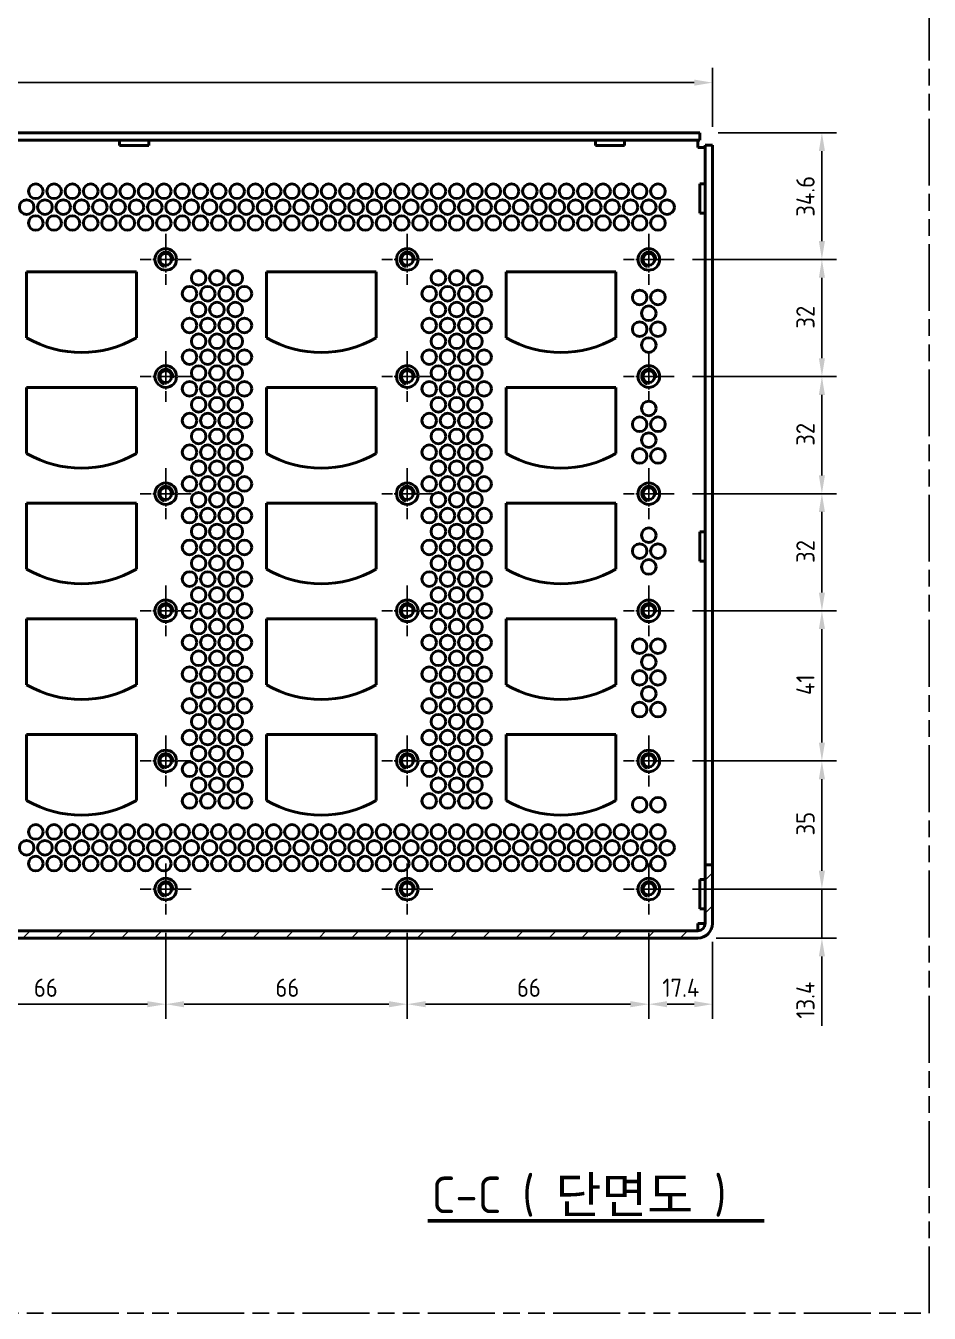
# Model space of a CAD drawing. Header units: millimetres. Extents: x 0 to 2378, y 0 to 1682.
# Drawn here: x 462 to 708.9, y 1014.3 to 1366 of the extents above; entities that cross this region are included whole.
import ezdxf

# ---------------------------------------------------------------- set-up
doc = ezdxf.new("R2010")
doc.units = ezdxf.units.MM
doc.header["$LTSCALE"] = 2
doc.linetypes.add('CHAIN', pattern=[0.3543, 0.2362, -0.0295, 0.0591, -0.0295])
doc.linetypes.add('DOUBLE_DASH_CHAIN', pattern=[1.2403, 0.6614, -0.0827, 0.1654, -0.0827, 0.1654, -0.0827])
for name, color, linetype, lineweight in [('가시적인 것(ISO)', 3, 'Continuous', 40), ('가시적인 좁은 것(ISO)', 3, 'Continuous', 35), ('기호(ISO)', 5, 'Continuous', 25), ('스케치 형상(ISO)', 3, 'Continuous', 25), ('중심 표식(ISO)', 1, 'Continuous', 25), ('치수(ISO)', 2, 'Continuous', 25), ('해치(ISO)', 7, 'Continuous', 18)]:
    doc.layers.add(name, color=color, linetype=linetype, lineweight=lineweight)
doc.styles.add('치수 텍스트_PSTEK_POSCO', font='isocp.shx')
doc.styles.add('텍스트 스타일512', font='isocp.shx')
doc.dimstyles.new('치수_PSTEK_POSCO', dxfattribs={"dimscale": 2, "dimtxt": 2.5, "dimasz": 2.5, "dimexe": 2, "dimexo": 2.5, "dimgap": 1, "dimtad": 1, "dimrnd": 1e-08, "dimdsep": 46, "dimtxsty": '치수 텍스트_PSTEK_POSCO', "dimcen": 0.09, "dimdle": 10, "dimclrd": 7, "dimclre": 7, "dimclrt": 2, "dimadec": 1, "dimazin": 2, "dimtfac": 1, "dimtmove": 0, "dimatfit": 3, "dimfxl": 0, "dimtolj": 1, "dimlwd": -1, "dimlwe": -1, "dimarcsym": 0})

# ---------------------------------------------------------------- blocks, each defined once
blk = doc.blocks.new('*D145')
at = {"layer": 'Defpoints', "color": 0}
for p in [(434.27, 1123.25), (500.27, 1123.25), (500.27, 1098.75)]:
    blk.add_point(p, dxfattribs=at)
at = {"layer": '치수(ISO)', "color": 7}
for p, q in [((434.27, 1118.25), (434.27, 1094.75)), ((500.27, 1118.25), (500.27, 1094.75)), ((439.27, 1098.75), (495.27, 1098.75))]:
    blk.add_line(p, q, dxfattribs=at)
for points in [[(439.27, 1099.58), (439.27, 1097.91), (434.27, 1098.75)], [(495.27, 1099.58), (495.27, 1097.91), (500.27, 1098.75)]]:
    blk.add_solid(points, dxfattribs=at)
at = {"layer": '치수(ISO)', "color": 2, "insert": (464.25, 1103.25), "char_height": 5, "attachment_point": 4, "style": '치수 텍스트_PSTEK_POSCO'}
blk.add_mtext('\\A1;66', dxfattribs=at)
blk = doc.blocks.new('*D146')
at = {"layer": 'Defpoints', "color": 0}
for p in [(500.27, 1123.25), (566.27, 1123.25), (566.27, 1098.75)]:
    blk.add_point(p, dxfattribs=at)
at = {"layer": '치수(ISO)', "color": 7}
for p, q in [((500.27, 1118.25), (500.27, 1094.75)), ((566.27, 1118.25), (566.27, 1094.75)), ((505.27, 1098.75), (561.27, 1098.75))]:
    blk.add_line(p, q, dxfattribs=at)
for points in [[(505.27, 1099.58), (505.27, 1097.91), (500.27, 1098.75)], [(561.27, 1099.58), (561.27, 1097.91), (566.27, 1098.75)]]:
    blk.add_solid(points, dxfattribs=at)
at = {"layer": '치수(ISO)', "color": 2, "insert": (530.25, 1103.25), "char_height": 5, "attachment_point": 4, "style": '치수 텍스트_PSTEK_POSCO'}
blk.add_mtext('\\A1;66', dxfattribs=at)
blk = doc.blocks.new('*D147')
at = {"layer": 'Defpoints', "color": 0}
for p in [(566.27, 1123.25), (632.27, 1123.25), (632.27, 1098.75)]:
    blk.add_point(p, dxfattribs=at)
at = {"layer": '치수(ISO)', "color": 7}
for p, q in [((566.27, 1118.25), (566.27, 1094.75)), ((632.27, 1118.25), (632.27, 1094.75)), ((571.27, 1098.75), (627.27, 1098.75))]:
    blk.add_line(p, q, dxfattribs=at)
for points in [[(571.27, 1099.58), (571.27, 1097.91), (566.27, 1098.75)], [(627.27, 1099.58), (627.27, 1097.91), (632.27, 1098.75)]]:
    blk.add_solid(points, dxfattribs=at)
at = {"layer": '치수(ISO)', "color": 2, "insert": (596.25, 1103.25), "char_height": 5, "attachment_point": 4, "style": '치수 텍스트_PSTEK_POSCO'}
blk.add_mtext('\\A1;66', dxfattribs=at)
blk = doc.blocks.new('*D148')
at = {"layer": 'Defpoints', "color": 0}
for p in [(632.27, 1123.25), (649.67, 1120.8), (649.67, 1098.75)]:
    blk.add_point(p, dxfattribs=at)
at = {"layer": '치수(ISO)', "color": 7}
for p, q in [((632.27, 1118.25), (632.27, 1094.75)), ((649.67, 1115.8), (649.67, 1094.75)), ((637.27, 1098.75), (644.67, 1098.75))]:
    blk.add_line(p, q, dxfattribs=at)
for points in [[(637.27, 1099.58), (637.27, 1097.91), (632.27, 1098.75)], [(644.67, 1099.58), (644.67, 1097.91), (649.67, 1098.75)]]:
    blk.add_solid(points, dxfattribs=at)
at = {"layer": '치수(ISO)', "color": 2, "insert": (635.97, 1103.25), "char_height": 5, "attachment_point": 4, "style": '치수 텍스트_PSTEK_POSCO'}
blk.add_mtext('\\A1;17.4', dxfattribs=at)
blk = doc.blocks.new('*D150')
at = {"layer": 'Defpoints', "color": 0}
for p in [(639.22, 1130.2), (645.67, 1116.8), (679.57, 1116.8)]:
    blk.add_point(p, dxfattribs=at)
at = {"layer": '치수(ISO)', "color": 7}
for p, q in [((679.57, 1135.2), (679.57, 1140.2)), ((644.22, 1130.2), (683.57, 1130.2)), ((679.57, 1130.2), (679.57, 1116.8)), ((650.67, 1116.8), (683.57, 1116.8)), ((679.57, 1111.8), (679.57, 1092.8))]:
    blk.add_line(p, q, dxfattribs=at)
for points in [[(678.74, 1135.2), (680.4, 1135.2), (679.57, 1130.2)], [(678.74, 1111.8), (680.4, 1111.8), (679.57, 1116.8)]]:
    blk.add_solid(points, dxfattribs=at)
at = {"layer": '치수(ISO)', "color": 2, "insert": (675.07, 1094.8), "char_height": 5, "attachment_point": 4, "rotation": 90, "style": '치수 텍스트_PSTEK_POSCO'}
blk.add_mtext('\\A1;13.4', dxfattribs=at)
blk = doc.blocks.new('*D151')
at = {"layer": 'Defpoints', "color": 0}
for p in [(639.22, 1165.2), (679.57, 1165.2), (639.22, 1130.2)]:
    blk.add_point(p, dxfattribs=at)
at = {"layer": '치수(ISO)', "color": 7}
for p, q in [((644.22, 1165.2), (683.57, 1165.2)), ((679.57, 1135.2), (679.57, 1160.2)), ((644.22, 1130.2), (683.57, 1130.2))]:
    blk.add_line(p, q, dxfattribs=at)
for points in [[(678.74, 1160.2), (680.4, 1160.2), (679.57, 1165.2)], [(678.74, 1135.2), (680.4, 1135.2), (679.57, 1130.2)]]:
    blk.add_solid(points, dxfattribs=at)
at = {"layer": '치수(ISO)', "color": 2, "insert": (675.07, 1144.85), "char_height": 5, "attachment_point": 4, "rotation": 90, "style": '치수 텍스트_PSTEK_POSCO'}
blk.add_mtext('\\A1;35', dxfattribs=at)
blk = doc.blocks.new('*D152')
at = {"layer": 'Defpoints', "color": 0}
for p in [(639.22, 1206.2), (679.57, 1206.2), (639.22, 1165.2)]:
    blk.add_point(p, dxfattribs=at)
at = {"layer": '치수(ISO)', "color": 7}
for p, q in [((644.22, 1206.2), (683.57, 1206.2)), ((679.57, 1170.2), (679.57, 1201.2)), ((644.22, 1165.2), (683.57, 1165.2))]:
    blk.add_line(p, q, dxfattribs=at)
for points in [[(678.74, 1201.2), (680.4, 1201.2), (679.57, 1206.2)], [(678.74, 1170.2), (680.4, 1170.2), (679.57, 1165.2)]]:
    blk.add_solid(points, dxfattribs=at)
at = {"layer": '치수(ISO)', "color": 2, "insert": (675.07, 1183.2), "char_height": 5, "attachment_point": 4, "rotation": 90, "style": '치수 텍스트_PSTEK_POSCO'}
blk.add_mtext('\\A1;41', dxfattribs=at)
blk = doc.blocks.new('*D153')
at = {"layer": 'Defpoints', "color": 0}
for p in [(639.22, 1238.2), (679.57, 1238.2), (639.22, 1206.2)]:
    blk.add_point(p, dxfattribs=at)
at = {"layer": '치수(ISO)', "color": 7}
for p, q in [((644.22, 1238.2), (683.57, 1238.2)), ((679.57, 1211.2), (679.57, 1233.2)), ((644.22, 1206.2), (683.57, 1206.2))]:
    blk.add_line(p, q, dxfattribs=at)
for points in [[(678.74, 1233.2), (680.4, 1233.2), (679.57, 1238.2)], [(678.74, 1211.2), (680.4, 1211.2), (679.57, 1206.2)]]:
    blk.add_solid(points, dxfattribs=at)
at = {"layer": '치수(ISO)', "color": 2, "insert": (675.07, 1219.3), "char_height": 5, "attachment_point": 4, "rotation": 90, "style": '치수 텍스트_PSTEK_POSCO'}
blk.add_mtext('\\A1;32', dxfattribs=at)
blk = doc.blocks.new('*D154')
at = {"layer": 'Defpoints', "color": 0}
for p in [(639.22, 1270.2), (679.57, 1270.2), (639.22, 1238.2)]:
    blk.add_point(p, dxfattribs=at)
at = {"layer": '치수(ISO)', "color": 7}
for p, q in [((644.22, 1270.2), (683.57, 1270.2)), ((679.57, 1243.2), (679.57, 1265.2)), ((644.22, 1238.2), (683.57, 1238.2))]:
    blk.add_line(p, q, dxfattribs=at)
for points in [[(678.74, 1265.2), (680.4, 1265.2), (679.57, 1270.2)], [(678.74, 1243.2), (680.4, 1243.2), (679.57, 1238.2)]]:
    blk.add_solid(points, dxfattribs=at)
at = {"layer": '치수(ISO)', "color": 2, "insert": (675.07, 1251.3), "char_height": 5, "attachment_point": 4, "rotation": 90, "style": '치수 텍스트_PSTEK_POSCO'}
blk.add_mtext('\\A1;32', dxfattribs=at)
blk = doc.blocks.new('*D155')
at = {"layer": 'Defpoints', "color": 0}
for p in [(639.22, 1302.2), (679.57, 1302.2), (639.22, 1270.2)]:
    blk.add_point(p, dxfattribs=at)
at = {"layer": '치수(ISO)', "color": 7}
for p, q in [((644.22, 1302.2), (683.57, 1302.2)), ((679.57, 1275.2), (679.57, 1297.2)), ((644.22, 1270.2), (683.57, 1270.2))]:
    blk.add_line(p, q, dxfattribs=at)
for points in [[(678.74, 1297.2), (680.4, 1297.2), (679.57, 1302.2)], [(678.74, 1275.2), (680.4, 1275.2), (679.57, 1270.2)]]:
    blk.add_solid(points, dxfattribs=at)
at = {"layer": '치수(ISO)', "color": 2, "insert": (675.07, 1283.3), "char_height": 5, "attachment_point": 4, "rotation": 90, "style": '치수 텍스트_PSTEK_POSCO'}
blk.add_mtext('\\A1;32', dxfattribs=at)
blk = doc.blocks.new('*D156')
at = {"layer": 'Defpoints', "color": 0}
for p in [(646.26, 1336.8), (679.57, 1336.8), (639.22, 1302.2)]:
    blk.add_point(p, dxfattribs=at)
at = {"layer": '치수(ISO)', "color": 7}
for p, q in [((651.26, 1336.8), (683.57, 1336.8)), ((679.57, 1307.2), (679.57, 1331.8)), ((644.22, 1302.2), (683.57, 1302.2))]:
    blk.add_line(p, q, dxfattribs=at)
for points in [[(678.74, 1331.8), (680.4, 1331.8), (679.57, 1336.8)], [(678.74, 1307.2), (680.4, 1307.2), (679.57, 1302.2)]]:
    blk.add_solid(points, dxfattribs=at)
at = {"layer": '치수(ISO)', "color": 2, "insert": (675.07, 1313.88), "char_height": 5, "attachment_point": 4, "rotation": 90, "style": '치수 텍스트_PSTEK_POSCO'}
blk.add_mtext('\\A1;34.6', dxfattribs=at)
blk = doc.blocks.new('*D166')
at = {"layer": 'Defpoints', "color": 0}
for p in [(649.67, 1350.49), (649.67, 1333.39), (238.67, 1296.8)]:
    blk.add_point(p, dxfattribs=at)
at = {"layer": '치수(ISO)', "color": 7}
for p, q in [((238.67, 1301.8), (238.67, 1354.49)), ((649.67, 1338.39), (649.67, 1354.49)), ((243.67, 1350.49), (644.67, 1350.49))]:
    blk.add_line(p, q, dxfattribs=at)
for points in [[(243.67, 1351.32), (243.67, 1349.65), (238.67, 1350.49)], [(644.67, 1351.32), (644.67, 1349.65), (649.67, 1350.49)]]:
    blk.add_solid(points, dxfattribs=at)
at = {"layer": '치수(ISO)', "color": 2, "insert": (440.42, 1354.99), "char_height": 5, "attachment_point": 4, "style": '치수 텍스트_PSTEK_POSCO'}
blk.add_mtext('\\A1;411', dxfattribs=at)

msp = doc.modelspace()

# ---------------------------------------------------------------- hatches: boundary and pattern name
at = {"layer": '해치(ISO)'}
h = msp.add_hatch(dxfattribs=at)
h.set_pattern_fill('ANSI31', color=256, scale=50.8, style=0)
h.set_pattern_definition([(45, (0, 0), (-4.490128, 4.490128), [])])
edge = h.paths.add_edge_path()
edge.add_line((205.671, 1120.801), (205.671, 1136.801))
edge.add_line((205.671, 1136.801), (203.671, 1136.801))
edge.add_line((203.671, 1136.801), (203.671, 1120.801))
edge.add_ellipse((207.671, 1120.801), major_axis=(-4, 0), ratio=1, start_angle=0, end_angle=90)
edge.add_line((207.671, 1116.801), (645.671, 1116.801))
edge.add_ellipse((645.671, 1120.801), major_axis=(0, -4), ratio=1, start_angle=0, end_angle=90)
edge.add_line((649.671, 1120.801), (649.671, 1136.801))
edge.add_line((649.671, 1136.801), (647.671, 1136.801))
edge.add_line((647.671, 1136.801), (647.671, 1120.801))
edge.add_ellipse((645.671, 1120.801), major_axis=(2, 0), ratio=1, start_angle=270, end_angle=360, ccw=False)
edge.add_line((645.671, 1118.801), (207.671, 1118.801))
edge.add_ellipse((207.671, 1120.801), major_axis=(0, -2), ratio=1, start_angle=270, end_angle=360, ccw=False)

# ---------------------------------------------------------------- linework, layer by layer
at = {"layer": '가시적인 것(ISO)'}
for p, q in [((646.257, 1336.801), (207.085, 1336.801)), ((646.257, 1334.801), (646.257, 1336.801)), ((646.257, 1334.801), (207.085, 1334.801)), ((487.671, 1334.801), (487.671, 1333.301)), ((495.671, 1333.301), (487.671, 1333.301)), ((495.671, 1334.801), (495.671, 1333.301)), ((617.671, 1334.801), (617.671, 1333.301)), ((625.671, 1333.301), (617.671, 1333.301)), ((625.671, 1334.801), (625.671, 1333.301)), ((645.671, 1332.801), (645.671, 1334.801)), ((647.671, 1136.801), (647.671, 1333.387)), ((647.671, 1333.387), (649.671, 1333.387)), ((649.671, 1136.801), (649.671, 1333.387)), ((645.671, 1332.801), (647.671, 1332.801)), ((646.171, 1314.801), (646.171, 1322.801)), ((647.671, 1322.801), (646.171, 1322.801)), ((647.671, 1314.801), (646.171, 1314.801)), ((462.271, 1280.801), (462.271, 1298.801)), ((462.271, 1298.801), (492.271, 1298.801)), ((492.271, 1298.801), (492.271, 1280.801)), ((527.771, 1280.801), (527.771, 1298.801)), ((527.771, 1298.801), (557.771, 1298.801)), ((557.771, 1298.801), (557.771, 1280.801)), ((593.271, 1280.801), (593.271, 1298.801)), ((593.271, 1298.801), (623.271, 1298.801)), ((623.271, 1298.801), (623.271, 1280.801)), ((462.271, 1249.201), (462.271, 1267.201)), ((462.271, 1267.201), (492.271, 1267.201)), ((492.271, 1267.201), (492.271, 1249.201)), ((527.771, 1249.201), (527.771, 1267.201)), ((527.771, 1267.201), (557.771, 1267.201)), ((557.771, 1267.201), (557.771, 1249.201)), ((593.271, 1249.201), (593.271, 1267.201)), ((593.271, 1267.201), (623.271, 1267.201)), ((623.271, 1267.201), (623.271, 1249.201)), ((462.271, 1217.601), (462.271, 1235.601)), ((462.271, 1235.601), (492.271, 1235.601)), ((492.271, 1235.601), (492.271, 1217.601)), ((527.771, 1217.601), (527.771, 1235.601)), ((527.771, 1235.601), (557.771, 1235.601)), ((557.771, 1235.601), (557.771, 1217.601)), ((593.271, 1217.601), (593.271, 1235.601)), ((593.271, 1235.601), (623.271, 1235.601)), ((623.271, 1235.601), (623.271, 1217.601)), ((646.171, 1219.801), (646.171, 1227.801)), ((647.671, 1227.801), (646.171, 1227.801)), ((647.671, 1219.801), (646.171, 1219.801)), ((462.271, 1186.001), (462.271, 1204.001)), ((462.271, 1204.001), (492.271, 1204.001)), ((492.271, 1204.001), (492.271, 1186.001)), ((527.771, 1186.001), (527.771, 1204.001)), ((527.771, 1204.001), (557.771, 1204.001)), ((557.771, 1204.001), (557.771, 1186.001)), ((593.271, 1186.001), (593.271, 1204.001)), ((593.271, 1204.001), (623.271, 1204.001)), ((623.271, 1204.001), (623.271, 1186.001)), ((462.271, 1154.401), (462.271, 1172.401)), ((462.271, 1172.401), (492.271, 1172.401)), ((492.271, 1172.401), (492.271, 1154.401)), ((527.771, 1154.401), (527.771, 1172.401)), ((527.771, 1172.401), (557.771, 1172.401)), ((557.771, 1172.401), (557.771, 1154.401)), ((593.271, 1154.401), (593.271, 1172.401)), ((593.271, 1172.401), (623.271, 1172.401)), ((623.271, 1172.401), (623.271, 1154.401)), ((649.671, 1136.801), (647.671, 1136.801)), ((647.671, 1136.801), (647.671, 1120.801)), ((649.671, 1120.801), (649.671, 1136.801)), ((646.171, 1124.801), (646.171, 1132.801)), ((647.671, 1132.801), (646.171, 1132.801)), ((647.671, 1124.801), (646.171, 1124.801)), ((645.671, 1118.801), (207.671, 1118.801)), ((645.671, 1118.801), (645.671, 1120.801)), ((645.671, 1120.801), (647.671, 1120.801)), ((207.671, 1116.801), (645.671, 1116.801))]:
    msp.add_line(p, q, dxfattribs=at)
for centre, radius in [((464.771, 1320.801), 2), ((469.771, 1320.801), 2), ((474.771, 1320.801), 2), ((479.771, 1320.801), 2), ((484.771, 1320.801), 2), ((489.771, 1320.801), 2), ((494.771, 1320.801), 2), ((499.771, 1320.801), 2), ((504.771, 1320.801), 2), ((509.771, 1320.801), 2), ((514.771, 1320.801), 2), ((519.771, 1320.801), 2), ((524.771, 1320.801), 2), ((529.771, 1320.801), 2), ((534.771, 1320.801), 2), ((539.771, 1320.801), 2), ((544.771, 1320.801), 2), ((549.771, 1320.801), 2), ((554.771, 1320.801), 2), ((559.771, 1320.801), 2), ((564.771, 1320.801), 2), ((569.771, 1320.801), 2), ((574.771, 1320.801), 2), ((579.771, 1320.801), 2), ((584.771, 1320.801), 2), ((589.771, 1320.801), 2), ((594.771, 1320.801), 2), ((599.771, 1320.801), 2), ((604.771, 1320.801), 2), ((609.771, 1320.801), 2), ((614.771, 1320.801), 2), ((619.771, 1320.801), 2), ((624.771, 1320.801), 2), ((629.771, 1320.801), 2), ((634.771, 1320.801), 2), ((462.271, 1316.471), 2), ((467.271, 1316.471), 2), ((472.271, 1316.471), 2), ((477.271, 1316.471), 2), ((482.271, 1316.471), 2), ((487.271, 1316.471), 2), ((492.271, 1316.471), 2), ((497.271, 1316.471), 2), ((502.271, 1316.471), 2), ((507.271, 1316.471), 2), ((512.271, 1316.471), 2), ((517.271, 1316.471), 2), ((522.271, 1316.471), 2), ((527.271, 1316.471), 2), ((532.271, 1316.471), 2), ((537.271, 1316.471), 2), ((542.271, 1316.471), 2), ((547.271, 1316.471), 2), ((552.271, 1316.471), 2), ((557.271, 1316.471), 2), ((562.271, 1316.471), 2), ((567.271, 1316.471), 2), ((572.271, 1316.471), 2), ((577.271, 1316.471), 2), ((582.271, 1316.471), 2), ((587.271, 1316.471), 2), ((592.271, 1316.471), 2), ((597.271, 1316.471), 2), ((602.271, 1316.471), 2), ((607.271, 1316.471), 2), ((612.271, 1316.471), 2), ((617.271, 1316.471), 2), ((622.271, 1316.471), 2), ((627.271, 1316.471), 2), ((632.271, 1316.471), 2), ((637.271, 1316.471), 2), ((464.771, 1312.141), 2), ((469.771, 1312.141), 2), ((474.771, 1312.141), 2), ((479.771, 1312.141), 2), ((484.771, 1312.141), 2), ((489.771, 1312.141), 2), ((494.771, 1312.141), 2), ((499.771, 1312.141), 2), ((504.771, 1312.141), 2), ((509.771, 1312.141), 2), ((514.771, 1312.141), 2), ((519.771, 1312.141), 2), ((524.771, 1312.141), 2), ((529.771, 1312.141), 2), ((534.771, 1312.141), 2), ((539.771, 1312.141), 2), ((544.771, 1312.141), 2), ((549.771, 1312.141), 2), ((554.771, 1312.141), 2), ((559.771, 1312.141), 2), ((564.771, 1312.141), 2), ((569.771, 1312.141), 2), ((574.771, 1312.141), 2), ((579.771, 1312.141), 2), ((584.771, 1312.141), 2), ((589.771, 1312.141), 2), ((594.771, 1312.141), 2), ((599.771, 1312.141), 2), ((604.771, 1312.141), 2), ((609.771, 1312.141), 2), ((614.771, 1312.141), 2), ((619.771, 1312.141), 2), ((624.771, 1312.141), 2), ((629.771, 1312.141), 2), ((634.771, 1312.141), 2), ((500.271, 1302.201), 2.95), ((566.271, 1302.201), 2.95), ((632.271, 1302.201), 2.95), ((500.271, 1302.201), 1.621), ((566.271, 1302.201), 1.621), ((632.271, 1302.201), 1.621), ((509.271, 1297.151), 2), ((514.271, 1297.151), 2), ((519.271, 1297.151), 2), ((574.771, 1297.151), 2), ((579.771, 1297.151), 2), ((584.771, 1297.151), 2), ((506.771, 1292.821), 2), ((511.771, 1292.821), 2), ((516.771, 1292.821), 2), ((521.771, 1292.821), 2), ((572.271, 1292.821), 2), ((577.271, 1292.821), 2), ((582.271, 1292.821), 2), ((587.271, 1292.821), 2), ((629.771, 1291.801), 2), ((634.771, 1291.801), 2), ((509.271, 1288.491), 2), ((514.271, 1288.491), 2), ((519.271, 1288.491), 2), ((574.771, 1288.491), 2), ((579.771, 1288.491), 2), ((584.771, 1288.491), 2), ((632.271, 1287.471), 2), ((506.771, 1284.161), 2), ((511.771, 1284.161), 2), ((516.771, 1284.161), 2), ((521.771, 1284.161), 2), ((572.271, 1284.161), 2), ((577.271, 1284.161), 2), ((582.271, 1284.161), 2), ((587.271, 1284.161), 2), ((629.771, 1283.141), 2), ((634.771, 1283.141), 2), ((509.271, 1279.831), 2), ((514.271, 1279.831), 2), ((519.271, 1279.831), 2), ((574.771, 1279.831), 2), ((579.771, 1279.831), 2), ((584.771, 1279.831), 2), ((632.271, 1278.811), 2), ((506.771, 1275.501), 2), ((511.771, 1275.501), 2), ((516.771, 1275.501), 2), ((521.771, 1275.501), 2), ((572.271, 1275.501), 2), ((577.271, 1275.501), 2), ((582.271, 1275.501), 2), ((587.271, 1275.501), 2), ((500.271, 1270.201), 2.95), ((509.271, 1271.171), 2), ((514.271, 1271.171), 2), ((519.271, 1271.171), 2), ((566.271, 1270.201), 2.95), ((574.771, 1271.171), 2), ((579.771, 1271.171), 2), ((584.771, 1271.171), 2), ((632.271, 1270.201), 2.95), ((500.271, 1270.201), 1.621), ((566.271, 1270.201), 1.621), ((632.271, 1270.201), 1.621), ((506.771, 1266.841), 2), ((511.771, 1266.841), 2), ((516.771, 1266.841), 2), ((521.771, 1266.841), 2), ((572.271, 1266.841), 2), ((577.271, 1266.841), 2), ((582.271, 1266.841), 2), ((587.271, 1266.841), 2), ((509.271, 1262.511), 2), ((514.271, 1262.511), 2), ((519.271, 1262.511), 2), ((574.771, 1262.511), 2), ((579.771, 1262.511), 2), ((584.771, 1262.511), 2), ((632.271, 1261.491), 2), ((506.771, 1258.181), 2), ((511.771, 1258.181), 2), ((516.771, 1258.181), 2), ((521.771, 1258.181), 2), ((572.271, 1258.181), 2), ((577.271, 1258.181), 2), ((582.271, 1258.181), 2), ((587.271, 1258.181), 2), ((629.771, 1257.161), 2), ((634.771, 1257.161), 2), ((509.271, 1253.851), 2), ((514.271, 1253.851), 2), ((519.271, 1253.851), 2), ((574.771, 1253.851), 2), ((579.771, 1253.851), 2), ((584.771, 1253.851), 2), ((632.271, 1252.831), 2), ((506.771, 1249.521), 2), ((511.771, 1249.521), 2), ((516.771, 1249.521), 2), ((521.771, 1249.521), 2), ((572.271, 1249.521), 2), ((577.271, 1249.521), 2), ((582.271, 1249.521), 2), ((587.271, 1249.521), 2), ((629.771, 1248.501), 2), ((634.771, 1248.501), 2), ((509.271, 1245.191), 2), ((514.271, 1245.191), 2), ((519.271, 1245.191), 2), ((574.771, 1245.191), 2), ((579.771, 1245.191), 2), ((584.771, 1245.191), 2), ((506.771, 1240.861), 2), ((511.771, 1240.861), 2), ((516.771, 1240.861), 2), ((521.771, 1240.861), 2), ((572.271, 1240.861), 2), ((577.271, 1240.861), 2), ((582.271, 1240.861), 2), ((587.271, 1240.861), 2), ((500.271, 1238.201), 2.95), ((500.271, 1238.201), 1.621), ((509.271, 1236.531), 2), ((514.271, 1236.531), 2), ((519.271, 1236.531), 2), ((566.271, 1238.201), 2.95), ((566.271, 1238.201), 1.621), ((574.771, 1236.531), 2), ((579.771, 1236.531), 2), ((584.771, 1236.531), 2), ((632.271, 1238.201), 2.95), ((632.271, 1238.201), 1.621), ((506.771, 1232.201), 2), ((511.771, 1232.201), 2), ((516.771, 1232.201), 2), ((521.771, 1232.201), 2), ((572.271, 1232.201), 2), ((577.271, 1232.201), 2), ((582.271, 1232.201), 2), ((587.271, 1232.201), 2), ((509.271, 1227.871), 2), ((514.271, 1227.871), 2), ((519.271, 1227.871), 2), ((574.771, 1227.871), 2), ((579.771, 1227.871), 2), ((584.771, 1227.871), 2), ((632.271, 1226.851), 2), ((506.771, 1223.541), 2), ((511.771, 1223.541), 2), ((516.771, 1223.541), 2), ((521.771, 1223.541), 2), ((572.271, 1223.541), 2), ((577.271, 1223.541), 2), ((582.271, 1223.541), 2), ((587.271, 1223.541), 2), ((629.771, 1222.521), 2), ((634.771, 1222.521), 2), ((509.271, 1219.211), 2), ((514.271, 1219.211), 2), ((519.271, 1219.211), 2), ((574.771, 1219.211), 2), ((579.771, 1219.211), 2), ((584.771, 1219.211), 2), ((506.771, 1214.881), 2), ((511.771, 1214.881), 2), ((516.771, 1214.881), 2), ((521.771, 1214.881), 2), ((572.271, 1214.881), 2), ((577.271, 1214.881), 2), ((582.271, 1214.881), 2), ((587.271, 1214.881), 2), ((632.271, 1218.191), 2), ((509.271, 1210.551), 2), ((514.271, 1210.551), 2), ((519.271, 1210.551), 2), ((574.771, 1210.551), 2), ((579.771, 1210.551), 2), ((584.771, 1210.551), 2), ((500.271, 1206.201), 2.95), ((500.271, 1206.201), 1.621), ((506.771, 1206.221), 2), ((511.771, 1206.221), 2), ((516.771, 1206.221), 2), ((521.771, 1206.221), 2), ((566.271, 1206.201), 2.95), ((566.271, 1206.201), 1.621), ((572.271, 1206.221), 2), ((577.271, 1206.221), 2), ((582.271, 1206.221), 2), ((587.271, 1206.221), 2), ((632.271, 1206.201), 2.95), ((632.271, 1206.201), 1.621), ((509.271, 1201.891), 2), ((514.271, 1201.891), 2), ((519.271, 1201.891), 2), ((574.771, 1201.891), 2), ((579.771, 1201.891), 2), ((584.771, 1201.891), 2), ((506.771, 1197.561), 2), ((511.771, 1197.561), 2), ((516.771, 1197.561), 2), ((521.771, 1197.561), 2), ((572.271, 1197.561), 2), ((577.271, 1197.561), 2), ((582.271, 1197.561), 2), ((587.271, 1197.561), 2), ((629.771, 1196.541), 2), ((634.771, 1196.541), 2), ((509.271, 1193.231), 2), ((514.271, 1193.231), 2), ((519.271, 1193.231), 2), ((574.771, 1193.231), 2), ((579.771, 1193.231), 2), ((584.771, 1193.231), 2), ((632.271, 1192.211), 2), ((506.771, 1188.901), 2), ((511.771, 1188.901), 2), ((516.771, 1188.901), 2), ((521.771, 1188.901), 2), ((572.271, 1188.901), 2), ((577.271, 1188.901), 2), ((582.271, 1188.901), 2), ((587.271, 1188.901), 2), ((629.771, 1187.881), 2), ((634.771, 1187.881), 2), ((509.271, 1184.571), 2), ((514.271, 1184.571), 2), ((519.271, 1184.571), 2), ((574.771, 1184.571), 2), ((579.771, 1184.571), 2), ((584.771, 1184.571), 2), ((632.271, 1183.551), 2), ((506.771, 1180.241), 2), ((511.771, 1180.241), 2), ((516.771, 1180.241), 2), ((521.771, 1180.241), 2), ((572.271, 1180.241), 2), ((577.271, 1180.241), 2), ((582.271, 1180.241), 2), ((587.271, 1180.241), 2), ((629.771, 1179.221), 2), ((634.771, 1179.221), 2), ((509.271, 1175.911), 2), ((514.271, 1175.911), 2), ((519.271, 1175.911), 2), ((574.771, 1175.911), 2), ((579.771, 1175.911), 2), ((584.771, 1175.911), 2), ((506.771, 1171.581), 2), ((511.771, 1171.581), 2), ((516.771, 1171.581), 2), ((521.771, 1171.581), 2), ((572.271, 1171.581), 2), ((577.271, 1171.581), 2), ((582.271, 1171.581), 2), ((587.271, 1171.581), 2), ((500.271, 1165.201), 2.95), ((509.271, 1167.251), 2), ((514.271, 1167.251), 2), ((519.271, 1167.251), 2), ((566.271, 1165.201), 2.95), ((574.771, 1167.251), 2), ((579.771, 1167.251), 2), ((584.771, 1167.251), 2), ((632.271, 1165.201), 2.95), ((500.271, 1165.201), 1.621), ((506.771, 1162.921), 2), ((511.771, 1162.921), 2), ((516.771, 1162.921), 2), ((521.771, 1162.921), 2), ((566.271, 1165.201), 1.621), ((572.271, 1162.921), 2), ((577.271, 1162.921), 2), ((582.271, 1162.921), 2), ((587.271, 1162.921), 2), ((632.271, 1165.201), 1.621), ((509.271, 1158.591), 2), ((514.271, 1158.591), 2), ((519.271, 1158.591), 2), ((574.771, 1158.591), 2), ((579.771, 1158.591), 2), ((584.771, 1158.591), 2), ((506.771, 1154.261), 2), ((511.771, 1154.261), 2), ((516.771, 1154.261), 2), ((521.771, 1154.261), 2), ((572.271, 1154.261), 2), ((577.271, 1154.261), 2), ((582.271, 1154.261), 2), ((587.271, 1154.261), 2), ((629.771, 1153.241), 2), ((634.771, 1153.241), 2), ((464.771, 1145.801), 2), ((469.771, 1145.801), 2), ((474.771, 1145.801), 2), ((479.771, 1145.801), 2), ((484.771, 1145.801), 2), ((489.771, 1145.801), 2), ((494.771, 1145.801), 2), ((499.771, 1145.801), 2), ((504.771, 1145.801), 2), ((509.771, 1145.801), 2), ((514.771, 1145.801), 2), ((519.771, 1145.801), 2), ((524.771, 1145.801), 2), ((529.771, 1145.801), 2), ((534.771, 1145.801), 2), ((539.771, 1145.801), 2), ((544.771, 1145.801), 2), ((549.771, 1145.801), 2), ((554.771, 1145.801), 2), ((559.771, 1145.801), 2), ((564.771, 1145.801), 2), ((569.771, 1145.801), 2), ((574.771, 1145.801), 2), ((579.771, 1145.801), 2), ((584.771, 1145.801), 2), ((589.771, 1145.801), 2), ((594.771, 1145.801), 2), ((599.771, 1145.801), 2), ((604.771, 1145.801), 2), ((609.771, 1145.801), 2), ((614.771, 1145.801), 2), ((619.771, 1145.801), 2), ((624.771, 1145.801), 2), ((629.771, 1145.801), 2), ((634.771, 1145.801), 2), ((462.271, 1141.471), 2), ((467.271, 1141.471), 2), ((472.271, 1141.471), 2), ((477.271, 1141.471), 2), ((482.271, 1141.471), 2), ((487.271, 1141.471), 2), ((492.271, 1141.471), 2), ((497.271, 1141.471), 2), ((502.271, 1141.471), 2), ((507.271, 1141.471), 2), ((512.271, 1141.471), 2), ((517.271, 1141.471), 2), ((522.271, 1141.471), 2), ((527.271, 1141.471), 2), ((532.271, 1141.471), 2), ((537.271, 1141.471), 2), ((542.271, 1141.471), 2), ((547.271, 1141.471), 2), ((552.271, 1141.471), 2), ((557.271, 1141.471), 2), ((562.271, 1141.471), 2), ((567.271, 1141.471), 2), ((572.271, 1141.471), 2), ((577.271, 1141.471), 2), ((582.271, 1141.471), 2), ((587.271, 1141.471), 2), ((592.271, 1141.471), 2), ((597.271, 1141.471), 2), ((602.271, 1141.471), 2), ((607.271, 1141.471), 2), ((612.271, 1141.471), 2), ((617.271, 1141.471), 2), ((622.271, 1141.471), 2), ((627.271, 1141.471), 2), ((632.271, 1141.471), 2), ((637.271, 1141.471), 2), ((464.771, 1137.141), 2), ((469.771, 1137.141), 2), ((474.771, 1137.141), 2), ((479.771, 1137.141), 2), ((484.771, 1137.141), 2), ((489.771, 1137.141), 2), ((494.771, 1137.141), 2), ((499.771, 1137.141), 2), ((504.771, 1137.141), 2), ((509.771, 1137.141), 2), ((514.771, 1137.141), 2), ((519.771, 1137.141), 2), ((524.771, 1137.141), 2), ((529.771, 1137.141), 2), ((534.771, 1137.141), 2), ((539.771, 1137.141), 2), ((544.771, 1137.141), 2), ((549.771, 1137.141), 2), ((554.771, 1137.141), 2), ((559.771, 1137.141), 2), ((564.771, 1137.141), 2), ((569.771, 1137.141), 2), ((574.771, 1137.141), 2), ((579.771, 1137.141), 2), ((584.771, 1137.141), 2), ((589.771, 1137.141), 2), ((594.771, 1137.141), 2), ((599.771, 1137.141), 2), ((604.771, 1137.141), 2), ((609.771, 1137.141), 2), ((614.771, 1137.141), 2), ((619.771, 1137.141), 2), ((624.771, 1137.141), 2), ((629.771, 1137.141), 2), ((634.771, 1137.141), 2), ((500.271, 1130.201), 2.95), ((566.271, 1130.201), 2.95), ((632.271, 1130.201), 2.95), ((500.271, 1130.201), 1.621), ((566.271, 1130.201), 1.621), ((632.271, 1130.201), 1.621)]:
    msp.add_circle(centre, radius, dxfattribs=at)
for centre, radius, start, end in [((477.271, 1306.782), 30, 240, 300), ((542.771, 1306.782), 30, 240, 300), ((608.271, 1306.782), 30, 240, 300), ((477.271, 1275.182), 30, 240, 300), ((542.771, 1275.182), 30, 240, 300), ((608.271, 1275.182), 30, 240, 300), ((477.271, 1243.582), 30, 240, 300), ((542.771, 1243.582), 30, 240, 300), ((608.271, 1243.582), 30, 240, 300), ((477.271, 1211.982), 30, 240, 300), ((542.771, 1211.982), 30, 240, 300), ((608.271, 1211.982), 30, 240, 300), ((477.271, 1180.382), 30, 240, 300), ((542.771, 1180.382), 30, 240, 300), ((608.271, 1180.382), 30, 240, 300), ((645.671, 1120.801), 4, 270, 0), ((645.671, 1120.801), 2, 270, 0)]:
    msp.add_arc(centre, radius, start, end, dxfattribs=at)
at = {"layer": '가시적인 좁은 것(ISO)'}
for centre in [(500.271, 1302.201), (566.271, 1302.201), (632.271, 1302.201), (500.271, 1270.201), (566.271, 1270.201), (632.271, 1270.201), (500.271, 1238.201), (566.271, 1238.201), (632.271, 1238.201), (500.271, 1206.201), (566.271, 1206.201), (632.271, 1206.201), (500.271, 1165.201), (566.271, 1165.201), (632.271, 1165.201), (500.271, 1130.201), (566.271, 1130.201), (632.271, 1130.201)]:
    msp.add_arc(centre, 2, 350, 260, dxfattribs=at)
at = {"layer": '기호(ISO)', "color": 7, "lineweight": 50}
msp.add_line((571.924, 1039.569), (663.807, 1039.569), dxfattribs=at)
at = {"layer": '스케치 형상(ISO)', "color": 6, "linetype": 'DOUBLE_DASH_CHAIN', "ltscale": 13.796843}
msp.add_line((708.905, 1014.328), (708.905, 1425.021), dxfattribs=at)
at = {"layer": '스케치 형상(ISO)', "color": 6, "linetype": 'DOUBLE_DASH_CHAIN', "ltscale": 13.806526}
msp.add_line((126.681, 1014.328), (708.905, 1014.328), dxfattribs=at)
at = {"layer": '중심 표식(ISO)', "linetype": 'CHAIN', "ltscale": 7.722792}
for p, q in [((500.271, 1309.151), (500.271, 1295.251)), ((566.271, 1309.151), (566.271, 1295.251)), ((632.271, 1309.151), (632.271, 1295.251)), ((507.221, 1302.201), (493.321, 1302.201)), ((573.221, 1302.201), (559.321, 1302.201)), ((639.221, 1302.201), (625.321, 1302.201)), ((500.271, 1277.151), (500.271, 1263.251)), ((566.271, 1277.151), (566.271, 1263.251)), ((632.271, 1277.151), (632.271, 1263.251)), ((507.221, 1270.201), (493.321, 1270.201)), ((573.221, 1270.201), (559.321, 1270.201)), ((639.221, 1270.201), (625.321, 1270.201)), ((500.271, 1245.151), (500.271, 1231.251)), ((566.271, 1245.151), (566.271, 1231.251)), ((632.271, 1245.151), (632.271, 1231.251)), ((507.221, 1238.201), (493.321, 1238.201)), ((573.221, 1238.201), (559.321, 1238.201)), ((639.221, 1238.201), (625.321, 1238.201)), ((500.271, 1213.151), (500.271, 1199.251)), ((566.271, 1213.151), (566.271, 1199.251)), ((632.271, 1213.151), (632.271, 1199.251)), ((507.221, 1206.201), (493.321, 1206.201)), ((573.221, 1206.201), (559.321, 1206.201)), ((639.221, 1206.201), (625.321, 1206.201)), ((500.271, 1172.151), (500.271, 1158.251)), ((566.271, 1172.151), (566.271, 1158.251)), ((632.271, 1172.151), (632.271, 1158.251)), ((507.221, 1165.201), (493.321, 1165.201)), ((573.221, 1165.201), (559.321, 1165.201)), ((639.221, 1165.201), (625.321, 1165.201)), ((500.271, 1137.151), (500.271, 1123.251)), ((566.271, 1137.151), (566.271, 1123.251)), ((632.271, 1137.151), (632.271, 1123.251)), ((507.221, 1130.201), (493.321, 1130.201)), ((573.221, 1130.201), (559.321, 1130.201)), ((639.221, 1130.201), (625.321, 1130.201))]:
    msp.add_line(p, q, dxfattribs=at)

# ---------------------------------------------------------------- texts
at = {"layer": '기호(ISO)', "color": 7, "insert": (572.964, 1040.675), "char_height": 10, "attachment_point": 7, "style": '텍스트 스타일512'}
msp.add_mtext('C-C ( 단면도 )', dxfattribs=at)

# ---------------------------------------------------------------- dimensions: what is measured, and where the dimension line sits
at = {"layer": '치수(ISO)', "color": 7}
for base, p1, p2, angle, override, picture, middle in [((649.671, 1350.485), (238.671, 1296.801), (649.671, 1333.387), 180, {"dimdec": 2, "dimtp": 0, "dimtm": 0, "dimtdec": 2, "dimtofl": 0, "dimatfit": 1}, '*D166', (444.171, 1350.485)), ((679.571, 1336.801), (639.221, 1302.201), (646.257, 1336.801), 90, {"dimdec": 2, "dimtp": 0, "dimtm": 0, "dimtdec": 2, "dimtofl": 0, "dimatfit": 1}, '*D156', (679.571, 1319.501)), ((679.571, 1302.201), (639.221, 1270.201), (639.221, 1302.201), 90, {"dimdec": 2, "dimtp": 0, "dimtm": 0, "dimtdec": 2, "dimtofl": 0, "dimatfit": 1}, '*D155', (679.571, 1286.201)), ((679.571, 1270.201), (639.221, 1238.201), (639.221, 1270.201), 90, {"dimdec": 2, "dimtp": 0, "dimtm": 0, "dimtdec": 2, "dimtofl": 0, "dimatfit": 1}, '*D154', (679.571, 1254.201)), ((679.571, 1238.201), (639.221, 1206.201), (639.221, 1238.201), 90, {"dimdec": 2, "dimtp": 0, "dimtm": 0, "dimtdec": 2, "dimtofl": 0, "dimatfit": 1}, '*D153', (679.571, 1222.201)), ((679.571, 1206.201), (639.221, 1165.201), (639.221, 1206.201), 90, {"dimdec": 2, "dimtp": 0, "dimtm": 0, "dimtdec": 2, "dimtofl": 0, "dimatfit": 1}, '*D152', (679.571, 1185.701)), ((679.571, 1165.201), (639.221, 1130.201), (639.221, 1165.201), 90, {"dimdec": 2, "dimtp": 0, "dimtm": 0, "dimtdec": 2, "dimtofl": 0, "dimatfit": 1}, '*D151', (679.571, 1147.701)), ((679.571, 1116.801), (639.221, 1130.201), (645.671, 1116.801), 90, {"dimdec": 2, "dimtp": 0, "dimtm": 0, "dimtdec": 2, "dimtofl": 1, "dimatfit": 1}, '*D150', (679.571, 1099.801)), ((500.271, 1098.746), (434.271, 1123.251), (500.271, 1123.251), 180, {"dimdec": 2, "dimtp": 0, "dimtm": 0, "dimtdec": 2, "dimtofl": 0, "dimatfit": 1}, '*D145', (467.271, 1098.746)), ((566.271, 1098.746), (500.271, 1123.251), (566.271, 1123.251), 180, {"dimdec": 2, "dimtp": 0, "dimtm": 0, "dimtdec": 2, "dimtofl": 0, "dimatfit": 1}, '*D146', (533.271, 1098.746)), ((632.271, 1098.746), (566.271, 1123.251), (632.271, 1123.251), 180, {"dimdec": 2, "dimtp": 0, "dimtm": 0, "dimtdec": 2, "dimtofl": 0, "dimatfit": 1}, '*D147', (599.271, 1098.746)), ((649.671, 1098.746), (632.271, 1123.251), (649.671, 1120.801), 180, {"dimdec": 2, "dimtp": 0, "dimtm": 0, "dimtdec": 2, "dimtofl": 0, "dimatfit": 1}, '*D148', (640.971, 1098.746))]:
    dim = msp.add_linear_dim(base=base, p1=p1, p2=p2, angle=angle, dimstyle='치수_PSTEK_POSCO', override=override, dxfattribs=at)
    dim.commit()
    dim.dimension.update_dxf_attribs({"geometry": picture, "text_midpoint": middle, "dimtype": 160})

doc.saveas('drawing.dxf')
